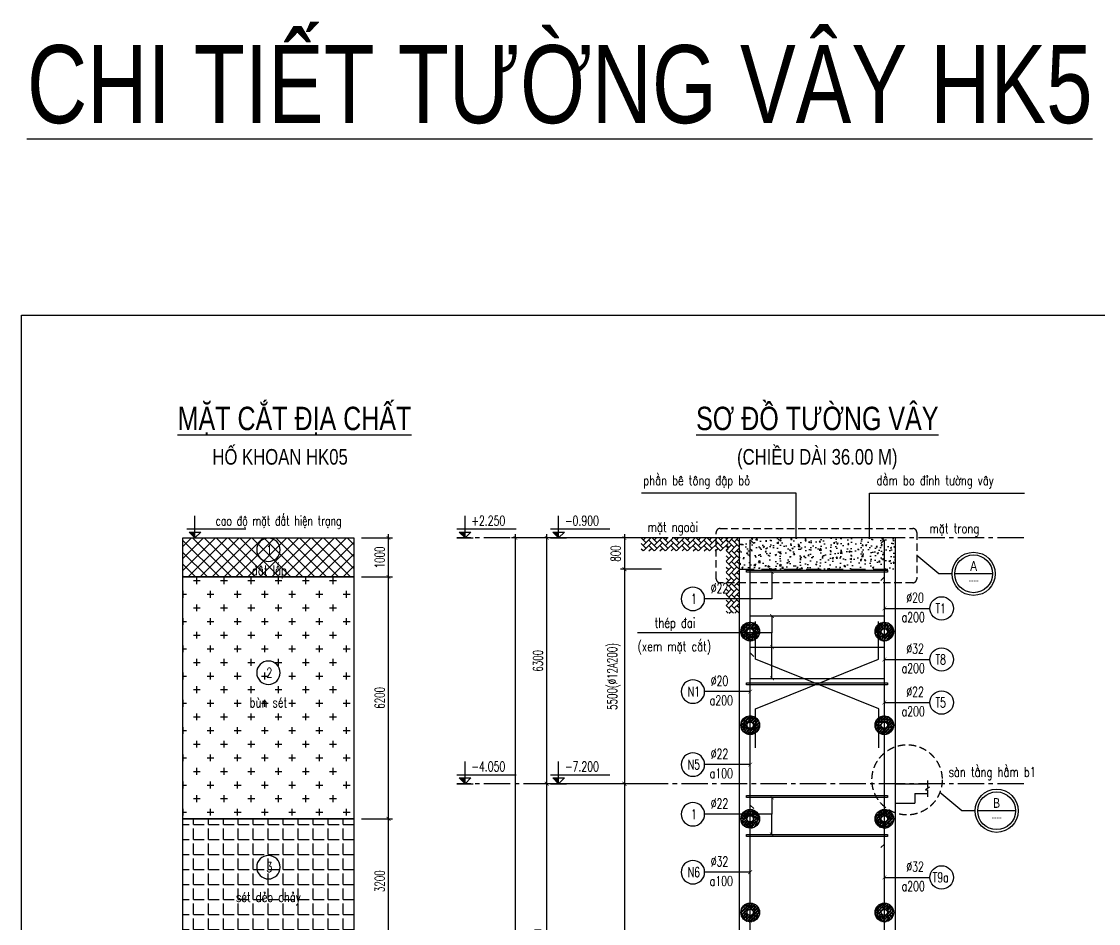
# Model space of a CAD drawing. Header units: millimetres. Extents: x -143483 to 1166745, y -1448440 to -1202244.
# Drawn here: x -138866 to -111257, y -1398695 to -1375574 of the extents above; entities that cross this region are included whole.
import ezdxf
from ezdxf.enums import TextEntityAlignment as Align

# ---------------------------------------------------------------- set-up
doc = ezdxf.new("R2010")
doc.units = ezdxf.units.MM
doc.header["$LTSCALE"] = 30
doc.header["$PDMODE"] = 3
doc.linetypes.add('CENTER2', pattern=[1.125, 0.75, -0.125, 0.125, -0.125])
doc.linetypes.add('DASHED', pattern=[19.05, 12.7, -6.35])
doc.layers.get('0').update_dxf_attribs({"lineweight": 9})
doc.layers.get('Defpoints').update_dxf_attribs({"lineweight": 9})
for name, color, linetype in [('ccu11-Chidan', 9, 'Continuous'), ('ccu11-Cotthep', 9, 'Continuous'), ('ccu11-Dim', 8, 'Continuous'), ('ccu11-Hatch', 8, 'Continuous'), ('ccu11-Manh', 8, 'Continuous'), ('ccu11-Text', 31, 'Continuous'), ('ccu11-Thay', 7, 'Continuous'), ('ccu11-Thep', 4, 'Continuous'), ('ccu11-Thepdai', 6, 'Continuous'), ('ccu11-Truc', 13, 'CENTER2')]:
    doc.layers.add(name, color=color, linetype=linetype)
doc.layers.add('ccu11-Khuat', color=9, linetype='DASHED', lineweight=30)
doc.styles.add('ccu11-dim', font='vnsimli.shx', dxfattribs={"width": 0.65, "bigfont": 'bigfont.shx'})
doc.styles.add('ccu11-VnAvantH', font='VHAVAN.TTF')
doc.styles.add('ccu11-VnAvH-B', font='VHAVANB.TTF')
doc.styles.add('ccu11-vnsimli', font='vnsimli.shx', dxfattribs={"width": 0.8, "bigfont": 'vns.shx'})
doc.styles.add('ccu11-vnsimple', font='vnsimple.shx', dxfattribs={"bigfont": 'bigfont.shx'})
doc.styles.add('ccu11_simli', font='vnsimli.shx', dxfattribs={"width": 0.8})
doc.dimstyles.new('ccu11-100', dxfattribs={"dimscale": 100, "dimtxt": 2.5, "dimasz": 1, "dimexe": 1, "dimexo": 2, "dimgap": 1, "dimtad": 1, "dimdec": 0, "dimdsep": 46, "dimtxsty": 'ccu11-dim', "dimblk": 'ARCHTICK', "dimcen": -1, "dimdle": 1, "dimclrd": 256, "dimclre": 256, "dimclrt": 3, "dimadec": 0, "dimazin": 2, "dimtfac": 0.1, "dimtdec": 0, "dimtmove": 0, "dimatfit": 1, "dimldrblk": 'ARCHTICK', "dimfxl": 0, "dimtvp": 0.833333, "dimtolj": 1, "dimtzin": 12, "dimarcsym": 0})
doc.dimstyles.new('ccu11-100(d12a200)', dxfattribs={"dimscale": 100, "dimtxt": 2.5, "dimasz": 1, "dimexe": 1, "dimexo": 2, "dimgap": 0.8, "dimtad": 1, "dimdec": 1, "dimdsep": 46, "dimtxsty": 'ccu11-dim', "dimblk": 'ARCHTICK', "dimcen": -1, "dimdle": 1, "dimclrd": 256, "dimclre": 256, "dimclrt": 3, "dimadec": 0, "dimazin": 2, "dimtfac": 0.1, "dimtdec": 1, "dimtmove": 0, "dimatfit": 1, "dimldrblk": 'ARCHTICK', "dimfxl": 0, "dimtvp": 0.833333, "dimtolj": 1, "dimtzin": 12, "dimarcsym": 0})
doc.dimstyles.new('ccu11-100(d16a100)', dxfattribs={"dimscale": 100, "dimtxt": 2.5, "dimasz": 1, "dimexe": 1, "dimexo": 2, "dimgap": 0.8, "dimtad": 1, "dimdec": 1, "dimdsep": 46, "dimtxsty": 'ccu11-dim', "dimblk": 'ARCHTICK', "dimcen": -1, "dimdle": 1, "dimclrd": 256, "dimclre": 256, "dimclrt": 3, "dimadec": 0, "dimazin": 2, "dimtfac": 0.1, "dimtdec": 1, "dimtmove": 0, "dimatfit": 1, "dimldrblk": 'ARCHTICK', "dimfxl": 0, "dimtvp": 0.833333, "dimtolj": 1, "dimtzin": 12, "dimarcsym": 0})
doc.dimstyles.new('ccu11-100x8', dxfattribs={"dimscale": 100, "dimtxt": 2.5, "dimasz": 1, "dimexe": 1, "dimexo": 1, "dimgap": 1, "dimtad": 1, "dimdec": 0, "dimlfac": 0.125, "dimzin": 9, "dimdsep": 46, "dimtxsty": 'ccu11-dim', "dimblk": 'ARCHTICK', "dimcen": 2, "dimdle": 1, "dimclrd": 256, "dimclre": 256, "dimclrt": 31, "dimadec": 0, "dimazin": 2, "dimtfac": 1, "dimtdec": 0, "dimtmove": 0, "dimatfit": 3, "dimldrblk": 'DOTSMALL', "dimfxl": 0, "dimtolj": 1, "dimtzin": 0, "dimlwd": -1, "dimlwe": -1, "dimarcsym": 0})

# ---------------------------------------------------------------- blocks, each defined once
blk = doc.blocks.new('_ARCHTICK')
at = {"color": 0, "linetype": 'ByBlock', "const_width": 0.15}
blk.add_lwpolyline([(-0.5, -0.5), (0.5, 0.5)], dxfattribs=at)
blk = doc.blocks.new('*D448')
at = {"layer": 'ccu11-Dim', "lineweight": -2, "transparency": 16777216}
for p, q in [((-129459, -1389912), (-129459, -1388712)), ((-130147, -1388812), (-129359, -1388812)), ((-130147, -1389812), (-129359, -1389812))]:
    blk.add_line(p, q, dxfattribs=at)
at = {"layer": 'Defpoints', "color": 0, "transparency": 16777216}
for p in [(-130347, -1388812), (-129459, -1388812), (-130347, -1389812)]:
    blk.add_point(p, dxfattribs=at)
at = {"layer": 'ccu11-Dim', "lineweight": -2, "transparency": 16777216, "xscale": 100, "yscale": 100, "zscale": 100}
for p, rotation in [((-129459, -1388812), 90), ((-129459, -1389812), 270)]:
    blk.add_blockref('_ARCHTICK', p, dxfattribs=dict(at, rotation=rotation))
at = {"layer": 'ccu11-Dim', "color": 3, "transparency": 16777216, "insert": (-129684, -1389312), "char_height": 250, "attachment_point": 5, "rotation": 90, "style": 'ccu11-dim'}
blk.add_mtext('\\A1;1000', dxfattribs=at)
blk = doc.blocks.new('*D449')
at = {"layer": 'ccu11-Dim', "lineweight": -2, "transparency": 16777216}
for p, q in [((-130147, -1389812), (-129359, -1389812)), ((-129459, -1396112), (-129459, -1389712)), ((-130147, -1396012), (-129359, -1396012))]:
    blk.add_line(p, q, dxfattribs=at)
at = {"layer": 'Defpoints', "color": 0, "transparency": 16777216}
for p in [(-130347, -1389812), (-129459, -1389812), (-130347, -1396012)]:
    blk.add_point(p, dxfattribs=at)
at = {"layer": 'ccu11-Dim', "lineweight": -2, "transparency": 16777216, "xscale": 100, "yscale": 100, "zscale": 100}
for p, rotation in [((-129459, -1389812), 90), ((-129459, -1396012), 270)]:
    blk.add_blockref('_ARCHTICK', p, dxfattribs=dict(at, rotation=rotation))
at = {"layer": 'ccu11-Dim', "color": 3, "transparency": 16777216, "insert": (-129684, -1392912), "char_height": 250, "attachment_point": 5, "rotation": 90, "style": 'ccu11-dim'}
blk.add_mtext('\\A1;6200', dxfattribs=at)
blk = doc.blocks.new('*D450')
at = {"layer": 'ccu11-Dim', "lineweight": -2, "transparency": 16777216}
for p, q in [((-129459, -1399312), (-129459, -1395912)), ((-130147, -1396012), (-129359, -1396012)), ((-130147, -1399212), (-129359, -1399212))]:
    blk.add_line(p, q, dxfattribs=at)
at = {"layer": 'Defpoints', "color": 0, "transparency": 16777216}
for p in [(-130347, -1396012), (-129459, -1396012), (-130347, -1399212)]:
    blk.add_point(p, dxfattribs=at)
at = {"layer": 'ccu11-Dim', "lineweight": -2, "transparency": 16777216, "xscale": 100, "yscale": 100, "zscale": 100}
for p, rotation in [((-129459, -1396012), 90), ((-129459, -1399212), 270)]:
    blk.add_blockref('_ARCHTICK', p, dxfattribs=dict(at, rotation=rotation))
at = {"layer": 'ccu11-Dim', "color": 3, "transparency": 16777216, "insert": (-129684, -1397612), "char_height": 250, "attachment_point": 5, "rotation": 90, "style": 'ccu11-dim'}
blk.add_mtext('\\A1;3200', dxfattribs=at)
blk = doc.blocks.new('*D452')
at = {"layer": 'ccu11-Dim', "lineweight": -2, "transparency": 16777216}
for p, q in [((-125403, -1395212), (-125403, -1388712)), ((-123610, -1388812), (-125503, -1388812)), ((-123610, -1395112), (-125503, -1395112))]:
    blk.add_line(p, q, dxfattribs=at)
at = {"layer": 'Defpoints', "color": 0, "transparency": 16777216}
for p in [(-125403, -1388812), (-123410, -1388812), (-123410, -1395112)]:
    blk.add_point(p, dxfattribs=at)
at = {"layer": 'ccu11-Dim', "lineweight": -2, "transparency": 16777216, "xscale": 100, "yscale": 100, "zscale": 100}
for p, rotation in [((-125403, -1388812), 90), ((-125403, -1395112), 270)]:
    blk.add_blockref('_ARCHTICK', p, dxfattribs=dict(at, rotation=rotation))
at = {"layer": 'ccu11-Dim', "color": 3, "transparency": 16777216, "insert": (-125628, -1391962), "char_height": 250, "attachment_point": 5, "rotation": 90, "style": 'ccu11-dim'}
blk.add_mtext('\\A1;6300', dxfattribs=at)
blk = doc.blocks.new('*D453')
at = {"layer": 'ccu11-Dim', "lineweight": -2, "transparency": 16777216}
for p, q in [((-126203, -1424912), (-126203, -1388712)), ((-125603, -1388812), (-126303, -1388812)), ((-125603, -1424812), (-126303, -1424812))]:
    blk.add_line(p, q, dxfattribs=at)
at = {"layer": 'Defpoints', "color": 0, "transparency": 16777216}
for p in [(-126203, -1388812), (-125403, -1388812), (-125403, -1424812)]:
    blk.add_point(p, dxfattribs=at)
at = {"layer": 'ccu11-Dim', "lineweight": -2, "transparency": 16777216, "xscale": 100, "yscale": 100, "zscale": 100}
for p, rotation in [((-126203, -1388812), 90), ((-126203, -1424812), 270)]:
    blk.add_blockref('_ARCHTICK', p, dxfattribs=dict(at, rotation=rotation))
at = {"layer": 'ccu11-Dim', "color": 3, "transparency": 16777216, "insert": (-126428, -1406812), "char_height": 250, "attachment_point": 5, "rotation": 90, "style": 'ccu11-dim'}
blk.add_mtext('\\A1;36000', dxfattribs=at)
blk = doc.blocks.new('*D457')
at = {"layer": 'ccu11-Dim', "lineweight": -2, "transparency": 16777216}
for p, q in [((-125403, -1403212), (-125403, -1395012)), ((-123610, -1395112), (-125503, -1395112)), ((-123610, -1403112), (-125503, -1403112))]:
    blk.add_line(p, q, dxfattribs=at)
at = {"layer": 'Defpoints', "color": 0, "transparency": 16777216}
for p in [(-125403, -1395112), (-123410, -1395112), (-123410, -1403112)]:
    blk.add_point(p, dxfattribs=at)
at = {"layer": 'ccu11-Dim', "lineweight": -2, "transparency": 16777216, "xscale": 100, "yscale": 100, "zscale": 100}
for p, rotation in [((-125403, -1395112), 90), ((-125403, -1403112), 270)]:
    blk.add_blockref('_ARCHTICK', p, dxfattribs=dict(at, rotation=rotation))
at = {"layer": 'ccu11-Dim', "color": 3, "transparency": 16777216, "insert": (-125628, -1399112), "char_height": 250, "attachment_point": 5, "rotation": 90, "style": 'ccu11-dim'}
blk.add_mtext('\\A1;8000', dxfattribs=at)
blk = doc.blocks.new('con ke bt')
at = {"layer": 'ccu11-Hatch'}
h = blk.add_hatch(dxfattribs=at)
h.set_pattern_fill('VATLIEU04', color=256, scale=15, pattern_type=2)
h.set_pattern_definition([(50, (0, 0), (107.59, -9.413), [11.25, -123.75]), (355, (0, 0), (-20.813, 112.83), [9, -99]), (100.45, (8.97, -0.78), (86.776, 103.416), [9.56, -105.171]), (46.184, (0, 30), (160.086, -24.828), [16.875, -185.625]), (96.636, (13.34, 27.93), (140.2, 146.12), [14.34, -157.757]), (351.184, (0, 30), (140.2, 146.12), [13.5, -148.5]), (21, (15, 22.5), (89.536, -60.393), [11.25, -123.75]), (326, (15, 22.5), (36.497, 108.773), [9, -99]), (71.45, (22.46, 17.47), (126.033, 48.38), [9.56, -105.171]), (37.5, (0, 0), (1.824, 49.934), [0, -97.8, 0, -100.5, 0, -99.375]), (7.5, (0, 0), (39.4604, 59.162), [0, -57.3, 0, -95.55, 0, -37.875]), (327.5, (-33.45, 0), (80.0734, -3.3832), [0, -37.5, 0, -117, 0, -155.25]), (317.5, (-48.45, 0), (87.478, 15.016), [0, -48.75, 0, -77.7, 0, -110.25]), (45, (0, 0), (-45.078, 45.078), []), (45, (0, 18.375), (-45.078, 45.078), [])])
h.paths.add_polyline_path([(-280, 0, 1), (280, 0, 1)])
h.paths.add_polyline_path([(93, 0, -1), (-93, 0, -1)], flags=16)
at = {"layer": 'ccu11-Thay', "ltscale": 10000}
for radius in [280, 93.3]:
    blk.add_circle((0, 0), radius, dxfattribs=at)
blk = doc.blocks.new('ct-ve')
at = {"layer": 'ccu11-Chidan', "color": 7}
blk.add_lwpolyline([(484, 0), (-484, 0)], dxfattribs=at)
at = {"layer": 'ccu11-Chidan', "color": 9}
blk.add_circle((0, 0), 553, dxfattribs=at)
at = {"layer": 'ccu11-Chidan', "color": 3}
blk.add_circle((0, 0), 484, dxfattribs=at)
at = {"layer": 'ccu11-Chidan', "color": 7, "style": 'ccu11-VnAvantH', "width": 0.8}
blk.add_attdef('B', text='', height=250, dxfattribs=at).set_placement((0, 0), align=Align.BOTTOM_CENTER)
blk.add_attdef('B', text='', height=180, dxfattribs=at).set_placement((0, -76), align=Align.TOP_CENTER)
blk = doc.blocks.new('SHD')
at = {"layer": 'ccu11-Cotthep'}
blk.add_circle((300, 0), 300, dxfattribs=at)
at = {"layer": 'ccu11-Cotthep', "color": 31, "style": 'ccu11_simli', "width": 0.8}
blk.add_attdef('DK', text='', height=250, dxfattribs=at).set_placement((-101, 65), align=Align.BOTTOM_RIGHT)
blk.add_attdef('KH', text='', height=250, dxfattribs=at).set_placement((300, 0), align=Align.MIDDLE)
blk.add_attdef('KC', text='', height=250, dxfattribs=at).set_placement((-101, -142), align=Align.TOP_RIGHT)
blk = doc.blocks.new('*D374')
at = {"layer": 'ccu11-Dim', "lineweight": -2, "transparency": 16777216}
for p, q in [((-123410, -1388712), (-123410, -1389712)), ((-122461, -1388812), (-123510, -1388812)), ((-122461, -1389612), (-123510, -1389612))]:
    blk.add_line(p, q, dxfattribs=at)
at = {"layer": 'Defpoints', "color": 0, "transparency": 16777216}
for p in [(-122261, -1388812), (-123410, -1389612), (-122261, -1389612)]:
    blk.add_point(p, dxfattribs=at)
at = {"layer": 'ccu11-Dim', "lineweight": -2, "transparency": 16777216, "xscale": 100, "yscale": 100, "zscale": 100}
for p, rotation in [((-123410, -1388812), 90), ((-123410, -1389612), 270)]:
    blk.add_blockref('_ARCHTICK', p, dxfattribs=dict(at, rotation=rotation))
at = {"layer": 'ccu11-Dim', "color": 3, "transparency": 16777216, "insert": (-123635, -1389212), "char_height": 250, "attachment_point": 5, "rotation": 90, "style": 'ccu11-dim'}
blk.add_mtext('\\A1;800', dxfattribs=at)
blk = doc.blocks.new('ccu11-cotcaodo1')
at = {"layer": 'ccu11-Chidan'}
for p, q in [((0, 0), (0, 565)), ((-206, 230), (1309, 230)), ((-206, 0), (206, 0)), ((-150, 150), (150, 150)), ((0, 0), (-150, 150)), ((0, 0), (150, 150))]:
    blk.add_line(p, q, dxfattribs=at)
blk.add_solid([(-150, 150), (0, 150), (0, 0)], dxfattribs=at)
at = {"layer": 'ccu11-Chidan', "color": 31, "ltscale": 10, "style": 'ccu11-vnsimli', "width": 0.8}
blk.add_attdef('%%P0.000', text='', height=253, dxfattribs=at).set_placement((597, 441), align=Align.MIDDLE_CENTER)
blk = doc.blocks.new('*D1081')
at = {"layer": 'ccu11-Dim', "lineweight": -2, "transparency": 16777216}
for p, q in [((-123410, -1389512), (-123410, -1395212)), ((-122461, -1389612), (-123510, -1389612)), ((-122461, -1395112), (-123510, -1395112))]:
    blk.add_line(p, q, dxfattribs=at)
at = {"layer": 'Defpoints', "color": 0, "transparency": 16777216}
for p in [(-122261, -1389612), (-123410, -1395112), (-122261, -1395112)]:
    blk.add_point(p, dxfattribs=at)
at = {"layer": 'ccu11-Dim', "lineweight": -2, "transparency": 16777216, "xscale": 100, "yscale": 100, "zscale": 100}
for p, rotation in [((-123410, -1389612), 90), ((-123410, -1395112), 270)]:
    blk.add_blockref('_ARCHTICK', p, dxfattribs=dict(at, rotation=rotation))
at = {"layer": 'ccu11-Dim', "color": 3, "transparency": 16777216, "insert": (-123681, -1392362), "char_height": 250, "attachment_point": 5, "rotation": 90, "style": 'ccu11-dim'}
blk.add_mtext('\\A1;5500(`12A200)', dxfattribs=at)
blk = doc.blocks.new('*D1079')
at = {"layer": 'ccu11-Dim', "lineweight": -2, "transparency": 16777216}
for p, q in [((-123410, -1395012), (-123410, -1405212)), ((-122461, -1395112), (-123510, -1395112)), ((-122461, -1405112), (-123510, -1405112))]:
    blk.add_line(p, q, dxfattribs=at)
at = {"layer": 'Defpoints', "color": 0, "transparency": 16777216}
for p in [(-122261, -1395112), (-123410, -1405112), (-122261, -1405112)]:
    blk.add_point(p, dxfattribs=at)
at = {"layer": 'ccu11-Dim', "lineweight": -2, "transparency": 16777216, "xscale": 100, "yscale": 100, "zscale": 100}
for p, rotation in [((-123410, -1395112), 90), ((-123410, -1405112), 270)]:
    blk.add_blockref('_ARCHTICK', p, dxfattribs=dict(at, rotation=rotation))
at = {"layer": 'ccu11-Dim', "color": 3, "transparency": 16777216, "insert": (-123681, -1400112), "char_height": 250, "attachment_point": 5, "rotation": 90, "style": 'ccu11-dim'}
blk.add_mtext('\\A1;10000(`16A100)', dxfattribs=at)

msp = doc.modelspace()

# ---------------------------------------------------------------- hatches: boundary and pattern name
at = {"layer": 'ccu11-Hatch'}
h = msp.add_hatch(dxfattribs=at)
h.set_pattern_fill('ANSI37', color=256, scale=68)
h.set_pattern_definition([(45, (0, 110819.9), (-152.664354, 152.664354), []), (135, (0, 110819.9), (-152.664354, -152.664354), [])])
h.paths.add_polyline_path([(-134728.57, -1388811.92), (-130346.96, -1388811.92), (-130346.96, -1389811.92), (-134728.57, -1389811.92)])
h = msp.add_hatch(dxfattribs=at)
h.set_pattern_fill('AR-HBONE', color=256, scale=25, style=0)
h.set_pattern_definition([(45, (-351180.71, -1364401.46), (1e-14, 141.421356), [300, -100]), (135, (-351110, -1364330.75), (1e-14, 141.421356), [300, -100])])
h.paths.add_polyline_path([(-120750.71, -1388811.92), (-122980.71, -1388811.92), (-122980.71, -1389146.69), (-120750.71, -1389146.69)])
h = msp.add_hatch(dxfattribs=at)
h.set_pattern_fill('AR-HBONE', color=256, scale=25, angle=-90, style=0)
h.set_pattern_definition([(315, (-96059.54, -1160310.31), (141.421356, -4e-14), [300, -100]), (45, (-95988.83, -1160381.02), (141.421356, -4e-14), [300, -100])])
h.paths.add_polyline_path([(-120470, -1388811.92), (-120804.77, -1388811.92), (-120804.77, -1390740.31), (-120470, -1390740.31)])
h = msp.add_hatch(dxfattribs=at)
h.set_pattern_fill('AR-CONC', color=256, scale=2, style=0)
h.paths.add_polyline_path([(-116466, -1388811.92), (-120466, -1388811.92), (-120466, -1389611.92), (-116466, -1389611.92)])
h = msp.add_hatch(dxfattribs=at)
h.set_pattern_fill('CROSS', color=256, scale=55)
h.set_pattern_definition([(0, (0, 110819.9), (349.25, 349.25), [174.625, -523.875]), (90, (87.3, 110732.6), (-349.25, 349.25), [174.625, -523.875])])
h.paths.add_polyline_path([(-134728.57, -1389811.92), (-130346.96, -1389811.92), (-130346.96, -1396011.92), (-134728.57, -1396011.92)])
h = msp.add_hatch(dxfattribs=at)
h.set_pattern_fill('ANGLE', color=256, scale=55)
h.set_pattern_definition([(0, (0, -173330.7), (0, 384.175), [279.4, -104.775]), (90, (0, -173330.7), (-384.175, 2e-14), [279.4, -104.775])])
h.paths.add_polyline_path([(-134728.57, -1396011.92), (-130346.96, -1396011.92), (-130346.96, -1399211.92), (-134728.57, -1399211.92)])

# ---------------------------------------------------------------- linework, layer by layer
at = {"layer": 'ccu11-Chidan'}
for points in [[(-115010.91, -1389732.15), (-115350.47, -1389732.15), (-115915.41, -1389265.15)], [(-114421.21, -1395806.25), (-114760.77, -1395806.25), (-115325.7, -1395339.24)]]:
    msp.add_lwpolyline(points, dxfattribs=at)
at = {"layer": 'ccu11-Dim'}
for points in [[(-134728.57, -1388811.92), (-130346.96, -1388811.92), (-130346.96, -1389811.92), (-134728.57, -1389811.92)], [(-134728.57, -1389811.92), (-130346.96, -1389811.92), (-130346.96, -1396011.92), (-134728.57, -1396011.92)]]:
    msp.add_lwpolyline(points, close=True, dxfattribs=at)
at = {"layer": 'ccu11-Khuat'}
msp.add_line((-120466, -1389611.92), (-116466, -1389611.92), dxfattribs=at)
at = {"layer": 'ccu11-Khuat', "ltscale": 0.5}
msp.add_lwpolyline([(-120958.1, -1388570.64), (-116015.41, -1388570.64, -0.41421356), (-115915.41, -1388670.64), (-115915.41, -1389859.65, -0.41421356), (-116015.41, -1389959.65), (-120958.1, -1389959.65, -0.41421356), (-121058.1, -1389859.65), (-121058.1, -1388670.64, -0.41421356)], format="xyb", close=True, dxfattribs=at)
msp.add_circle((-116164.51, -1395013.04), 900, dxfattribs=at)
at = {"layer": 'ccu11-Manh', "ltscale": 10000}
msp.add_lwpolyline([(-115639.04, -1395027.26), (-115639.04, -1395201.61), (-115588.64, -1395201.61), (-115689.44, -1395268.81), (-115639.04, -1395268.81), (-115639.04, -1395447.26)], dxfattribs=at)
at = {"layer": 'ccu11-Thay'}
for p, q in [((-119666, -1388811.92), (-122188.15, -1388811.92)), ((-120466, -1388811.92), (-120466, -1424811.92)), ((-116466, -1388811.92), (-119666, -1388811.92)), ((-116466, -1388811.92), (-116466, -1424811.92)), ((-116466, -1388811.92), (-116466, -1388861.92)), ((-134728.57, -1389811.92), (-130346.96, -1389811.92)), ((-116466, -1395111.92), (-115639.04, -1395111.92)), ((-115966, -1395361.92), (-115639.04, -1395361.92)), ((-115966, -1395361.92), (-115966, -1395611.92)), ((-116466, -1395611.92), (-115966, -1395611.92)), ((-134728.57, -1396011.92), (-130346.96, -1396011.92))]:
    msp.add_line(p, q, dxfattribs=at)
for points in [[(-138866.43, -1383099.81), (-46466.43, -1383099.81), (-46466.43, -1448439.81), (-138866.43, -1448439.81)], [(-134728.57, -1396011.92), (-130346.96, -1396011.92), (-130346.96, -1399211.92), (-134728.57, -1399211.92)]]:
    msp.add_lwpolyline(points, close=True, dxfattribs=at)
at = {"layer": 'ccu11-Thay', "linetype": 'Continuous'}
msp.add_lwpolyline([(-130346.96, -1422511.92), (-134728.57, -1422511.92), (-134728.57, -1388811.92), (-130346.96, -1388811.92)], close=True, dxfattribs=at)
at = {"layer": 'ccu11-Thep', "ltscale": 10000}
for p, q in [((-116746, -1389808.59), (-116836.53, -1389899.12)), ((-120186, -1391758.59), (-120095.47, -1391849.11)), ((-120186, -1395658.59), (-120095.47, -1395749.11)), ((-116746, -1396658.59), (-116836.53, -1396749.12))]:
    msp.add_line(p, q, dxfattribs=at)
for points in [[(-120101.31, -1424527.24), (-120186, -1424611.92), (-120186, -1388861.96), (-120095.47, -1388952.49)], [(-116830.68, -1424527.24), (-116746, -1424611.92), (-116746, -1388861.96), (-116836.53, -1388952.49)]]:
    msp.add_lwpolyline(points, dxfattribs=at)
at = {"layer": 'ccu11-Thep', "color": 3}
for points in [[(-120277.88, -1389637.36), (-116661.87, -1389637.36), (-116661.87, -1389686.56), (-120277.88, -1389686.56)], [(-120277.88, -1392527.16), (-116661.87, -1392527.16), (-116661.87, -1392576.36), (-120277.88, -1392576.36)], [(-120277.88, -1395416.96), (-116661.87, -1395416.96), (-116661.87, -1395466.16), (-120277.88, -1395466.16)], [(-120277.88, -1396416.96), (-116661.87, -1396416.96), (-116661.87, -1396466.16), (-120277.88, -1396466.16)]]:
    msp.add_lwpolyline(points, close=True, dxfattribs=at)
at = {"layer": 'ccu11-Thep'}
for points in [[(-120053.75, -1394190.04), (-120053.75, -1393189.81), (-116893.75, -1391917.89), (-116893.75, -1390958.13)], [(-116886, -1394190.04), (-116886, -1393189.81), (-120046, -1391917.89), (-120046, -1390958.13)]]:
    msp.add_lwpolyline(points, dxfattribs=at)
at = {"layer": 'ccu11-Thepdai'}
for p, q in [((-120186, -1390811.92), (-116746, -1390811.92)), ((-120186, -1391611.92), (-116746, -1391611.92)), ((-120186, -1392411.92), (-116746, -1392411.92))]:
    msp.add_line(p, q, dxfattribs=at)
at = {"layer": 'ccu11-Truc', "ltscale": 30}
for p, q in [((-113174.01, -1388811.92), (-127703.14, -1388811.92)), ((-113174.01, -1395111.92), (-127703.14, -1395111.92))]:
    msp.add_line(p, q, dxfattribs=at)

# ---------------------------------------------------------------- block references
at = {"layer": 'ccu11-Chidan'}
ref = msp.add_blockref('ccu11-cotcaodo1', (-134422.65, -1388811.92), dxfattribs=at)
ref.add_attrib('%%P0.000', 'cao ®é mÆt ®Êt hiÖn tr¹ng', dxfattribs={"color": 31, "ltscale": 10, "height": 250, "style": 'ccu11-vnsimli', "width": 0.7}).set_placement((-132275.41, -1388370.71), align=Align.MIDDLE_CENTER)
ref = msp.add_blockref('ccu11-cotcaodo1', (-127497.22, -1388811.92), dxfattribs=at)
ref.add_attrib('%%P0.000', '+2.250', dxfattribs={"color": 31, "ltscale": 10, "height": 250, "style": 'ccu11-vnsimli', "width": 0.7}).set_placement((-126899.83, -1388370.71), align=Align.MIDDLE_CENTER)
ref = msp.add_blockref('ccu11-cotcaodo1', (-125097.22, -1388811.92), dxfattribs=at)
ref.add_attrib('%%P0.000', '-0.900', dxfattribs={"color": 31, "ltscale": 10, "height": 250, "style": 'ccu11-vnsimli', "width": 0.7}).set_placement((-124499.83, -1388370.71), align=Align.MIDDLE_CENTER)
ref = msp.add_blockref('ct-ve', (-114457.53, -1389732.15), dxfattribs=at)
ref.add_attrib('B', 'a', dxfattribs={"color": 7, "height": 250, "style": 'ccu11-VnAvantH', "width": 0.8}).set_placement((-114457.53, -1389732.15), align=Align.BOTTOM_CENTER)
ref.add_attrib('B', '----', dxfattribs={"color": 31, "height": 180, "style": 'ccu11-VnAvantH', "width": 0.8}).set_placement((-114457.53, -1389807.8), align=Align.TOP_CENTER)
ref = msp.add_blockref('ccu11-cotcaodo1', (-127497.22, -1395111.92), dxfattribs=at)
ref.add_attrib('%%P0.000', '-4.050', dxfattribs={"color": 31, "ltscale": 10, "height": 250, "style": 'ccu11-vnsimli', "width": 0.7}).set_placement((-126899.83, -1394670.71), align=Align.MIDDLE_CENTER)
ref = msp.add_blockref('ccu11-cotcaodo1', (-125097.22, -1395111.92), dxfattribs=at)
ref.add_attrib('%%P0.000', '-7.200', dxfattribs={"color": 31, "ltscale": 10, "height": 250, "style": 'ccu11-vnsimli', "width": 0.7}).set_placement((-124499.83, -1394670.71), align=Align.MIDDLE_CENTER)
ref = msp.add_blockref('ct-ve', (-113867.82, -1395806.25), dxfattribs=at)
ref.add_attrib('B', 'B', dxfattribs={"color": 7, "height": 250, "style": 'ccu11-VnAvantH', "width": 0.8}).set_placement((-113867.82, -1395806.25), align=Align.BOTTOM_CENTER)
ref.add_attrib('B', '----', dxfattribs={"color": 31, "height": 180, "style": 'ccu11-VnAvantH', "width": 0.8}).set_placement((-113867.82, -1395881.89), align=Align.TOP_CENTER)
at = {"layer": 'ccu11-Cotthep'}
ref = msp.add_blockref('SHD', (-121354.09, -1390374.21), dxfattribs=dict(at, xscale=-1))
ref.add_attrib('KH', '1', dxfattribs={"color": 31, "height": 250, "style": 'ccu11-vnsimple', "width": 0.7}).set_placement((-121629.09, -1390374.21), align=Align.MIDDLE_CENTER)
ref.add_attrib('DK', '`22', dxfattribs={"color": 31, "height": 250, "style": 'ccu11-vnsimple', "width": 0.7}).set_placement((-120973.31, -1390299.21), align=Align.BOTTOM_CENTER)
ref = msp.add_blockref('SHD', (-115577.9, -1390619.04), dxfattribs=at)
ref.add_attrib('KH', 'T1', dxfattribs={"color": 31, "height": 250, "style": 'ccu11-vnsimple', "width": 0.7}).set_placement((-115302.9, -1390619.04), align=Align.MIDDLE_CENTER)
ref.add_attrib('KC', 'a200', dxfattribs={"color": 31, "height": 250, "style": 'ccu11-vnsimple', "width": 0.7}).set_placement((-116006.48, -1390719.04), align=Align.TOP_CENTER)
ref.add_attrib('DK', '`20', dxfattribs={"color": 31, "height": 250, "style": 'ccu11-vnsimple', "width": 0.7}).set_placement((-115958.69, -1390544.04), align=Align.BOTTOM_CENTER)
ref = msp.add_blockref('SHD', (-115577.9, -1391927.51), dxfattribs=at)
ref.add_attrib('KH', 'T8', dxfattribs={"color": 31, "height": 250, "style": 'ccu11-vnsimple', "width": 0.7}).set_placement((-115302.9, -1391927.51), align=Align.MIDDLE_CENTER)
ref.add_attrib('KC', 'a200', dxfattribs={"color": 31, "height": 250, "style": 'ccu11-vnsimple', "width": 0.7}).set_placement((-116006.48, -1392027.51), align=Align.TOP_CENTER)
ref.add_attrib('DK', '`32', dxfattribs={"color": 31, "height": 250, "style": 'ccu11-vnsimple', "width": 0.7}).set_placement((-115958.69, -1391852.51), align=Align.BOTTOM_CENTER)
ref = msp.add_blockref('SHD', (-121354.09, -1392750.76), dxfattribs=dict(at, xscale=-1))
ref.add_attrib('KH', 'N1', dxfattribs={"color": 31, "height": 250, "style": 'ccu11-vnsimple', "width": 0.7}).set_placement((-121629.09, -1392750.76), align=Align.MIDDLE_CENTER)
ref.add_attrib('KC', 'a200', dxfattribs={"color": 31, "height": 250, "style": 'ccu11-vnsimple', "width": 0.7}).set_placement((-120925.51, -1392850.76), align=Align.TOP_CENTER)
ref.add_attrib('DK', '`20', dxfattribs={"color": 31, "height": 250, "style": 'ccu11-vnsimple', "width": 0.7}).set_placement((-120973.31, -1392675.76), align=Align.BOTTOM_CENTER)
ref = msp.add_blockref('SHD', (-115577.9, -1393031.67), dxfattribs=at)
ref.add_attrib('KH', 'T5', dxfattribs={"color": 31, "height": 250, "style": 'ccu11-vnsimple', "width": 0.7}).set_placement((-115302.9, -1393031.67), align=Align.MIDDLE_CENTER)
ref.add_attrib('KC', 'a200', dxfattribs={"color": 31, "height": 250, "style": 'ccu11-vnsimple', "width": 0.7}).set_placement((-116006.48, -1393131.67), align=Align.TOP_CENTER)
ref.add_attrib('DK', '`22', dxfattribs={"color": 31, "height": 250, "style": 'ccu11-vnsimple', "width": 0.7}).set_placement((-115958.69, -1392956.67), align=Align.BOTTOM_CENTER)
ref = msp.add_blockref('SHD', (-121354.09, -1394621.65), dxfattribs=dict(at, xscale=-1))
ref.add_attrib('KH', 'N5', dxfattribs={"color": 31, "height": 250, "style": 'ccu11-vnsimple', "width": 0.7}).set_placement((-121629.09, -1394621.65), align=Align.MIDDLE_CENTER)
ref.add_attrib('KC', 'a100', dxfattribs={"color": 31, "height": 250, "style": 'ccu11-vnsimple', "width": 0.7}).set_placement((-120925.51, -1394721.65), align=Align.TOP_CENTER)
ref.add_attrib('DK', '`22', dxfattribs={"color": 31, "height": 250, "style": 'ccu11-vnsimple', "width": 0.7}).set_placement((-120973.31, -1394546.65), align=Align.BOTTOM_CENTER)
ref = msp.add_blockref('SHD', (-121354.09, -1395895.12), dxfattribs=dict(at, xscale=-1))
ref.add_attrib('KH', '1', dxfattribs={"color": 31, "height": 250, "style": 'ccu11-vnsimple', "width": 0.7}).set_placement((-121629.09, -1395895.12), align=Align.MIDDLE_CENTER)
ref.add_attrib('DK', '`22', dxfattribs={"color": 31, "height": 250, "style": 'ccu11-vnsimple', "width": 0.7}).set_placement((-120973.31, -1395820.12), align=Align.BOTTOM_CENTER)
ref = msp.add_blockref('SHD', (-121354.09, -1397380.97), dxfattribs=dict(at, xscale=-1))
ref.add_attrib('KH', 'N6', dxfattribs={"color": 31, "height": 250, "style": 'ccu11-vnsimple', "width": 0.7}).set_placement((-121629.09, -1397380.97), align=Align.MIDDLE_CENTER)
ref.add_attrib('KC', 'a100', dxfattribs={"color": 31, "height": 250, "style": 'ccu11-vnsimple', "width": 0.7}).set_placement((-120925.51, -1397480.97), align=Align.TOP_CENTER)
ref.add_attrib('DK', '`32', dxfattribs={"color": 31, "height": 250, "style": 'ccu11-vnsimple', "width": 0.7}).set_placement((-120973.31, -1397305.97), align=Align.BOTTOM_CENTER)
ref = msp.add_blockref('SHD', (-115577.9, -1397513.89), dxfattribs=at)
ref.add_attrib('KH', 'T9a', dxfattribs={"color": 31, "height": 250, "style": 'ccu11-vnsimple', "width": 0.7}).set_placement((-115302.9, -1397513.89), align=Align.MIDDLE_CENTER)
ref.add_attrib('KC', 'a200', dxfattribs={"color": 31, "height": 250, "style": 'ccu11-vnsimple', "width": 0.7}).set_placement((-116006.48, -1397613.89), align=Align.TOP_CENTER)
ref.add_attrib('DK', '`32', dxfattribs={"color": 31, "height": 250, "style": 'ccu11-vnsimple', "width": 0.7}).set_placement((-115958.69, -1397438.89), align=Align.BOTTOM_CENTER)
at = {"layer": 'ccu11-Manh', "xscale": 100, "yscale": 100, "zscale": 100, "rotation": 90}
msp.add_blockref('_ARCHTICK', (-119628, -1391611.92), dxfattribs=at)
at = {"layer": 'ccu11-Text', "xscale": 0.8571428571428571, "yscale": 0.8571428571428571, "zscale": 0.8571428571428571}
for p in [(-120186, -1391211.92), (-116746, -1391211.92), (-120186, -1393611.92), (-116746, -1393611.92), (-120186, -1396011.92), (-116746, -1396011.92), (-120186, -1398411.92), (-116746, -1398411.92)]:
    msp.add_blockref('con ke bt', p, dxfattribs=at)
at = {"layer": 'ccu11-Thay'}
ref = msp.add_blockref('SHD', (-132237.76, -1389116.13), dxfattribs=dict(at, xscale=-1))
ref.add_attrib('KH', '1', dxfattribs={"layer": 'ccu11-Cotthep', "color": 31, "height": 250, "style": 'ccu11-vnsimple', "width": 0.7}).set_placement((-132512.76, -1389116.13), align=Align.MIDDLE_CENTER)
ref = msp.add_blockref('SHD', (-132237.76, -1392267.62), dxfattribs=dict(at, xscale=-1))
ref.add_attrib('KH', '2', dxfattribs={"layer": 'ccu11-Cotthep', "color": 31, "height": 250, "style": 'ccu11-vnsimple', "width": 0.7}).set_placement((-132512.76, -1392267.62), align=Align.MIDDLE_CENTER)
ref = msp.add_blockref('SHD', (-132237.76, -1397252.75), dxfattribs=dict(at, xscale=-1))
ref.add_attrib('KH', '3', dxfattribs={"layer": 'ccu11-Cotthep', "color": 31, "height": 250, "style": 'ccu11-vnsimple', "width": 0.7}).set_placement((-132512.76, -1397252.75), align=Align.MIDDLE_CENTER)

# ---------------------------------------------------------------- texts
at = {"layer": 'ccu11-Text', "color": 6, "style": 'ccu11-VnAvH-B', "width": 0.8}
msp.add_text('%%UCHI TIÕT T¦êNG V¢Y HK5', height=2000, dxfattribs=at).set_placement((-125068.22, -1378179.06), align=Align.CENTER)
at = {"layer": 'ccu11-Text'}
for s, height, style, width, p in [('%%UMÆT C¾T §ÞA CHÊT', 600, 'ccu11-VnAvH-B', 0.8, (-134863.78, -1386048.7)), ('phÇn bª t«ng ®Ëp bá', 250, 'ccu11-vnsimli', 0.75, (-122927.41, -1387462.7, -358959.88)), ('dÇm bo ®Ønh t\xadêng v©y', 250, 'ccu11-vnsimli', 0.75, (-116945.66, -1387462.7, -358959.88)), ('mÆt ngoµi', 250, 'ccu11-vnsimli', 0.75, (-122816.18, -1388657.93)), ('mÆt trong', 250, 'ccu11-vnsimli', 0.75, (-115590.35, -1388693.79)), ('thÐp ®ai', 250, 'ccu11-vnsimli', 0.75, (-122636.17, -1391113.43, -538439.82)), ('(xem mÆt c¾t)', 250, 'ccu11-vnsimli', 0.75, (-123073.73, -1391718.26, -538439.82)), ('sµn tÇng hÇm b1', 250, 'ccu11-vnsimli', 0.75, (-115098.7, -1394935.81))]:
    msp.add_text(s, height=height, dxfattribs=dict(at, style=style, width=width)).set_placement(p)
for s, height, style, width, p in [('%%Us¬ ®å t\xadêng v©y', 600, 'ccu11-VnAvH-B', 0.8, (-118466, -1386048.7)), ('®Êt lÊp', 250, 'ccu11-vnsimli', 0.75, (-132511.51, -1389766.76)), ('bïn sÐt', 250, 'ccu11-vnsimli', 0.75, (-132537.76, -1393155.39)), ('sÐt dÎo ch¶y', 250, 'ccu11-vnsimli', 0.75, (-132537.76, -1398140.52))]:
    msp.add_text(s, height=height, dxfattribs=dict(at, style=style, width=width)).set_placement(p, align=Align.CENTER)
at = {"layer": 'ccu11-Text', "color": 1, "style": 'ccu11-VnAvantH', "width": 0.8}
for s, p in [('hè khoan HK05', (-132238.04, -1386933.1)), ('(chiÒu dµi 36.00 m)', (-118466, -1386933.1))]:
    msp.add_text(s, height=400, dxfattribs=at).set_placement(p, align=Align.CENTER)

# ---------------------------------------------------------------- dimensions: what is measured, and where the dimension line sits
at = {"layer": 'ccu11-Dim'}
for base, p1, p2, angle, picture, middle in [((-129459.07, -1388811.92), (-130346.96, -1389811.92), (-130346.96, -1388811.92), 270, '*D448', (-129684.07, -1389311.92)), ((-125403.14, -1388811.92), (-123410.03, -1395111.92), (-123410.03, -1388811.92), 90, '*D452', (-125628.14, -1391961.92)), ((-123410.03, -1389611.92), (-122260.84, -1388811.92), (-122260.84, -1389611.92), 90, '*D374', (-123635.03, -1389211.92)), ((-129459.07, -1389811.92), (-130346.96, -1396011.92), (-130346.96, -1389811.92), 270, '*D449', (-129684.07, -1392911.92)), ((-125403.14, -1395111.92), (-123410.03, -1403111.92), (-123410.03, -1395111.92), 90, '*D457', (-125628.14, -1399111.92)), ((-129459.07, -1396011.92), (-130346.96, -1399211.92), (-130346.96, -1396011.92), 270, '*D450', (-129684.07, -1397611.92))]:
    dim = msp.add_linear_dim(base=base, p1=p1, p2=p2, angle=angle, dimstyle='ccu11-100', dxfattribs=at)
    dim.commit()
    dim.dimension.update_dxf_attribs({"geometry": picture, "text_midpoint": middle})
dim = msp.add_linear_dim(base=(-126203.14, -1388811.92), p1=(-125403.14, -1424811.92), p2=(-125403.14, -1388811.92), angle=90, dimstyle='ccu11-100', dxfattribs=at)
dim.commit()
dim.dimension.update_dxf_attribs({"geometry": '*D453', "text_midpoint": (-126203.14, -1406811.92), "dimtype": 160})
for base, p1, p2, dimstyle, override, picture, middle in [((-123410.03, -1395111.92), (-122260.84, -1389611.92), (-122260.84, -1395111.92), 'ccu11-100(d12a200)', {"dimpost": '(`12A200)'}, '*D1081', (-123680.5, -1392361.92)), ((-123410.03, -1405111.92), (-122260.84, -1395111.92), (-122260.84, -1405111.92), 'ccu11-100(d16a100)', {"dimpost": '(`16A100)'}, '*D1079', (-123680.5, -1400111.92))]:
    dim = msp.add_linear_dim(base=base, p1=p1, p2=p2, angle=90, dimstyle=dimstyle, override=override, dxfattribs=at)
    dim.commit()
    dim.dimension.update_dxf_attribs({"geometry": picture, "text_midpoint": middle})

# ---------------------------------------------------------------- leaders
at = {"layer": 'ccu11-Dim', "ltscale": 3000}
for points in [[(-119004.08, -1388811.92), (-119004.08, -1387663.51), (-122975.28, -1387663.51)], [(-117127.91, -1388811.92), (-117127.91, -1387663.51), (-113156.72, -1387663.51)]]:
    msp.add_leader(points, dimstyle='ccu11-100x8', override={"dimasz": 2.5, "dimtad": 0}, dxfattribs=at)
at = {"layer": 'ccu11-Manh'}
for points, override in [([(-119628, -1389686.56), (-119628, -1390374.21), (-121354.09, -1390374.21)], {"dimgap": 1, "dimtad": 0, "dimfxl": 3.75, "dimfxlon": 1, "dimtfill": 1}), ([(-116746, -1390619.04), (-115577.9, -1390619.04)], {"dimgap": 1, "dimtad": 0, "dimfxl": 3, "dimfxlon": 1, "dimtfill": 1, "dimarcsym": 1}), ([(-119628, -1390811.92), (-119628, -1391240.89), (-123079.03, -1391240.89)], {"dimgap": 1, "dimtad": 0, "dimfxl": 3, "dimfxlon": 1, "dimtfill": 1, "dimarcsym": 1}), ([(-119628, -1392411.92), (-119628, -1391240.89), (-123079.03, -1391240.89)], {"dimgap": 1, "dimtad": 0, "dimfxl": 3, "dimfxlon": 1, "dimtfill": 1, "dimarcsym": 1}), ([(-116746, -1391927.51), (-115577.9, -1391927.51)], {"dimgap": 1, "dimtad": 0, "dimfxl": 3, "dimfxlon": 1, "dimtfill": 1, "dimarcsym": 1}), ([(-120186, -1392750.76), (-121354.09, -1392750.76)], {"dimgap": 1, "dimtad": 0, "dimfxl": 3, "dimfxlon": 1, "dimtfill": 1, "dimarcsym": 1}), ([(-116746, -1393031.67), (-115577.9, -1393031.67)], {"dimgap": 1, "dimtad": 0, "dimfxl": 3, "dimfxlon": 1, "dimtfill": 1, "dimarcsym": 1}), ([(-120186, -1394621.65), (-121354.09, -1394621.65)], {"dimgap": 1, "dimtad": 0, "dimfxl": 3, "dimfxlon": 1, "dimtfill": 1, "dimarcsym": 1}), ([(-119628, -1395466.16), (-119628, -1395895.12), (-121354.09, -1395895.12)], {"dimgap": 1, "dimtad": 0, "dimfxl": 3, "dimfxlon": 1, "dimtfill": 1, "dimarcsym": 1}), ([(-119628, -1396416.96), (-119628, -1395895.12), (-121354.09, -1395895.12)], {"dimgap": 1, "dimtad": 0, "dimfxl": 3, "dimfxlon": 1, "dimtfill": 1, "dimarcsym": 1}), ([(-120186, -1397380.97), (-121354.09, -1397380.97)], {"dimgap": 1, "dimtad": 0, "dimfxl": 3, "dimfxlon": 1, "dimtfill": 1, "dimarcsym": 1}), ([(-116746, -1397513.89), (-115577.9, -1397513.89)], {"dimgap": 1, "dimtad": 0, "dimfxl": 3, "dimfxlon": 1, "dimtfill": 1, "dimarcsym": 1})]:
    msp.add_leader(points, dimstyle='ccu11-100', override=override, dxfattribs=at)

doc.saveas('drawing.dxf')
